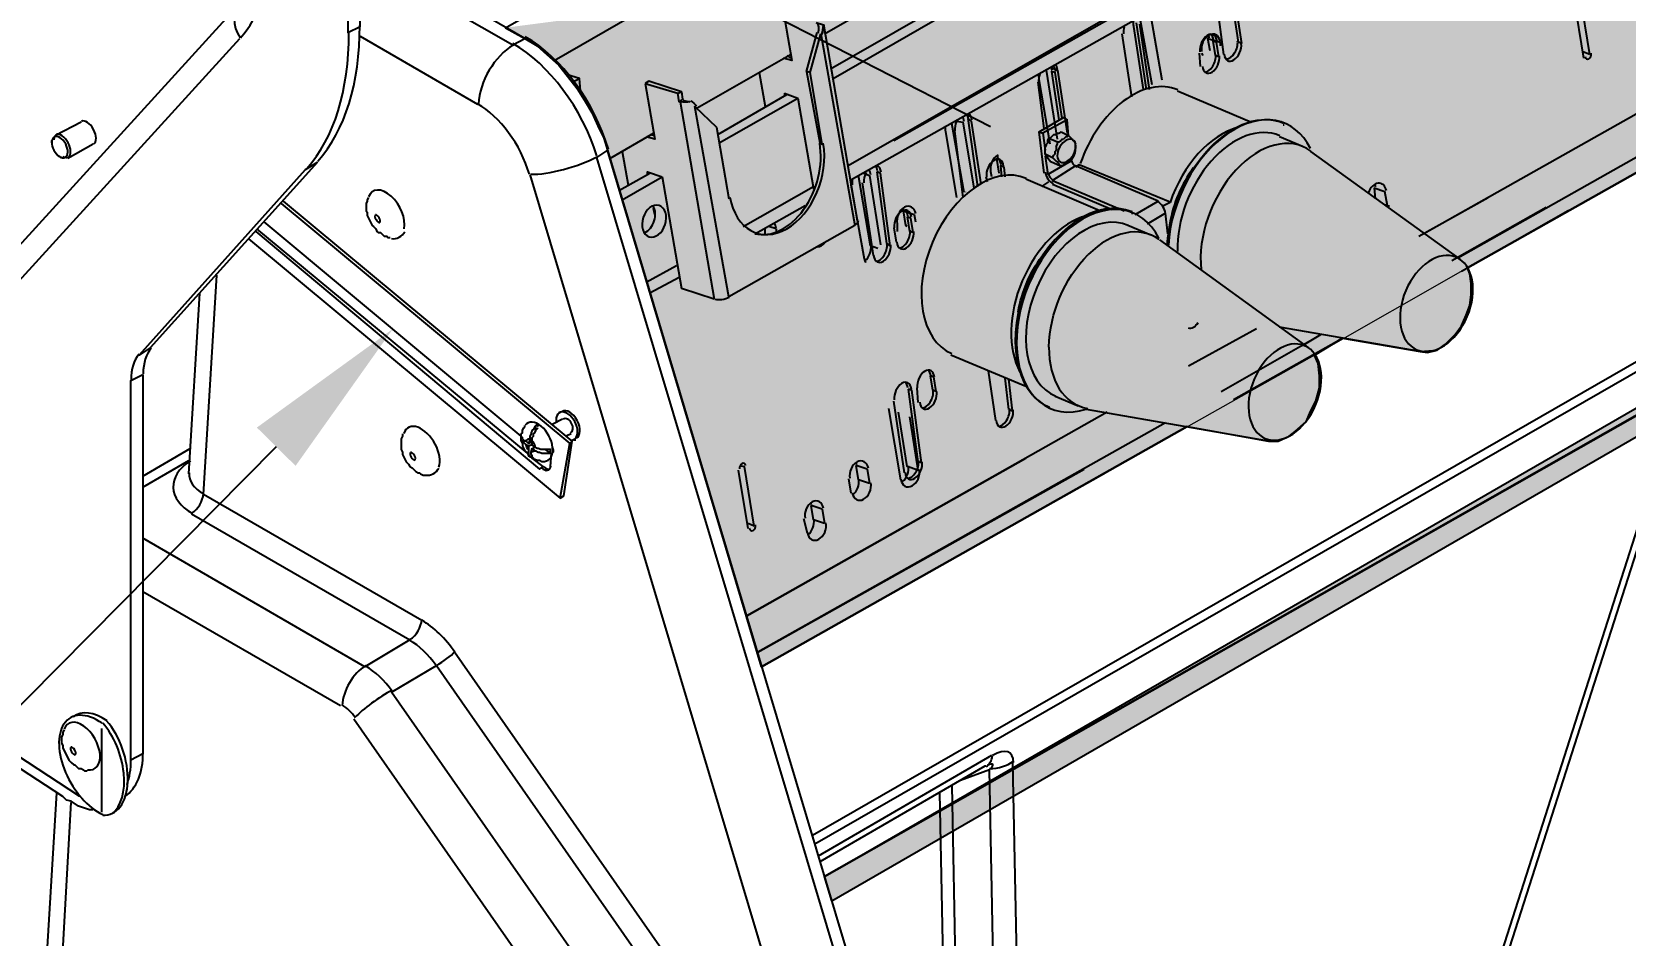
# Model space of a CAD drawing. Header units: feet. Extents: x -689 to 1837, y -511 to 1546.
# Drawn here: x 61.45 to 85.49, y 1296.51 to 1310.15 of the extents above; entities that cross this region are included whole.
import ezdxf
from ezdxf import colors
from ezdxf.entities.mleader import LeaderData, LeaderLine
from ezdxf.math import Vec2, Vec3

# ---------------------------------------------------------------- set-up
doc = ezdxf.new("R2010")
doc.units = ezdxf.units.FT
doc.header["$MEASUREMENT"] = 0
for name, color, linetype in [('EQUIPMENT', 6, 'Continuous'), ('PDF_0', 7, 'Continuous'), ('PDF_THIN', 7, 'Continuous'), ('TEXT', 1, 'Continuous')]:
    doc.layers.add(name, color=color, linetype=linetype)
doc.styles.add('NEI-A', font='arial.ttf')

msp = doc.modelspace()

# ---------------------------------------------------------------- linework, layer by layer
at = {"layer": 'EQUIPMENT'}
msp.add_line((68.8323, 1303.97074), (68.8323, 1304.08057), dxfattribs=at)
for points in [[(65.0066, 1311.42079), (65.0066, 1324.16093), (66.21471, 1323.48365), (66.21471, 1310.13945), (66.39776, 1310.23098), (66.37946, 1323.57518)], [(73.51833, 1297.03322), (73.4085, 1297.39931), (117.43154, 1322.82468), (117.44985, 1322.84299), (117.48646, 1322.86129), (117.50476, 1322.86129), (117.52307, 1322.8979)], [(117.77934, 1322.62333), (73.4085, 1297.39931)], [(117.66951, 1322.5318), (73.4085, 1297.39931), (117.72442, 1322.56841)], [(73.51833, 1297.03322), (117.6329, 1322.49519), (117.66951, 1322.5318), (117.72442, 1322.56841)], [(66.39776, 1311.27435), (68.70417, 1309.95641), (68.88721, 1310.04793), (67.93537, 1310.59707)], [(60.00939, 1305.56325), (64.58559, 1310.57877)], [(60.00939, 1305.03242), (64.58559, 1310.04793)], [(66.39776, 1310.08454), (68.17333, 1309.05947)], [(62.18766, 1308.7849), (61.80326, 1308.58355)], [(61.74834, 1308.47372), (61.74834, 1308.51033)], [(61.87648, 1308.25406), (61.89478, 1308.25406)], [(62.37071, 1308.45541), (61.98631, 1308.23576)], [(68.96043, 1307.99779), (72.71292, 1295.4407)], [(65.20795, 1307.55848), (69.56449, 1303.93413)], [(69.41805, 1303.11041), (69.47297, 1303.14702), (69.6011, 1303.97074), (65.24456, 1307.59509)], [(66.5259, 1307.65), (66.50759, 1307.61339), (66.50759, 1307.59509), (66.48929, 1307.55848), (66.48929, 1307.44865), (66.50759, 1307.43034), (66.50759, 1307.37543), (66.58081, 1307.22899), (66.59911, 1307.21069), (66.63572, 1307.17408), (66.65403, 1307.13747), (66.67233, 1307.11916), (66.70894, 1307.11916), (66.74555, 1307.08255), (66.76386, 1307.06425), (66.80047, 1307.06425), (66.81877, 1307.04594), (66.85538, 1307.04594)], [(90.87128, 1307.72322), (90.85297, 1307.70492), (86.73439, 1305.3436), (86.73439, 1305.32529), (86.69779, 1305.32529), (86.67948, 1305.30699), (86.67948, 1305.28868), (86.58796, 1305.19716), (86.58796, 1305.17885), (86.56965, 1305.16055), (86.56965, 1305.14224), (86.55135, 1305.12394), (86.55135, 1305.08733), (81.4077, 1289.03402)], [(68.8323, 1304.04396), (64.95168, 1307.28391)], [(64.71372, 1307.02764), (69.41805, 1303.11041), (69.56449, 1303.93413), (69.6011, 1303.97074)], [(64.82355, 1307.13747), (69.10687, 1303.54973), (69.16179, 1303.58634), (68.99704, 1303.71447)], [(68.92382, 1303.78769), (64.84185, 1307.17408)], [(67.33131, 1301.26163), (64.03644, 1303.16533), (64.2378, 1306.47849)], [(63.81679, 1303.47651), (63.98153, 1306.20392)], [(73.26206, 1297.89354), (86.86253, 1305.70969)], [(62.16935, 1298.60743), (59.95447, 1300.05351), (59.93617, 1304.83106)], [(69.39975, 1304.41005), (69.41805, 1304.41005)], [(68.8323, 1304.08057), (68.85061, 1304.09887), (68.85061, 1304.13548), (68.86891, 1304.17209), (68.88721, 1304.19039), (68.88721, 1304.2087)], [(69.05196, 1304.11718), (69.05196, 1304.2087), (69.03365, 1304.19039), (69.01535, 1304.15379), (68.99704, 1304.13548), (68.97874, 1304.09887), (68.97874, 1304.08057), (68.96043, 1304.04396), (68.96043, 1303.98904), (68.94213, 1303.93413), (68.99704, 1303.97074)], [(69.45466, 1304.30022), (69.30823, 1304.227)], [(68.94213, 1303.93413), (68.90552, 1303.97074), (68.88721, 1303.97074), (68.85061, 1304.00735), (68.85061, 1304.02565), (68.8323, 1304.02565)], [(68.8323, 1303.97074), (68.85061, 1303.93413), (68.85061, 1303.89752), (68.88721, 1303.8243), (68.92382, 1303.78769), (68.94213, 1303.75108), (68.97874, 1303.73277)], [(68.94213, 1303.89752), (68.90552, 1303.91582), (68.86891, 1303.95243), (68.85061, 1303.97074), (68.8323, 1303.97074)], [(68.99704, 1303.91582), (68.94213, 1303.89752), (68.94213, 1303.76938), (68.96043, 1303.75108), (68.96043, 1303.73277), (68.97874, 1303.73277), (68.99704, 1303.71447), (69.01535, 1303.71447)], [(69.5828, 1304.08057), (69.50958, 1304.04396)], [(69.61941, 1303.98904), (69.65602, 1303.98904)], [(63.1212, 1303.4399), (63.83509, 1303.86091)], [(63.1212, 1303.27515), (63.81679, 1303.67786)], [(69.18009, 1303.65956), (69.14348, 1303.65956), (69.10687, 1303.67786), (69.07026, 1303.67786), (69.03365, 1303.69617), (69.01535, 1303.69617), (69.01535, 1303.71447), (68.99704, 1303.73277), (68.99704, 1303.75108), (68.97874, 1303.76938), (68.97874, 1303.80599), (68.99704, 1303.86091), (69.03365, 1303.87921)], [(68.99704, 1303.86091), (69.03365, 1303.8243), (69.05196, 1303.8243), (69.08857, 1303.80599), (69.10687, 1303.80599), (69.14348, 1303.78769), (69.27162, 1303.78769), (69.1984, 1303.8426)], [(69.27162, 1303.58634), (69.28992, 1303.78769)], [(63.85339, 1302.87245), (67.14826, 1300.96875), (66.47098, 1300.56604), (63.1212, 1302.50635)], [(63.1212, 1301.70094), (66.10489, 1299.98029)], [(74.01256, 1291.90787), (67.82554, 1300.7857)], [(61.93139, 1299.61419), (61.91309, 1299.57759), (61.91309, 1299.54098), (61.89478, 1299.50437), (61.89478, 1299.41284), (61.91309, 1299.37623), (61.91309, 1299.33962), (62.00461, 1299.15657), (62.04122, 1299.11997), (62.07783, 1299.08336), (62.09613, 1299.08336), (62.11444, 1299.06505), (62.15105, 1299.02844), (62.18766, 1299.02844), (62.22427, 1299.01014), (62.24257, 1298.99183), (62.27918, 1298.99183)], [(62.49884, 1299.6325), (62.49884, 1298.36947)], [(66.30624, 1299.77894), (72.49326, 1290.90111)], [(62.37071, 1298.40608), (62.31579, 1298.40608), (62.15105, 1298.46099), (62.04122, 1298.53421), (61.968, 1298.55252), (61.91309, 1298.60743), (60.75988, 1299.35793)], [(73.31698, 1297.7105), (75.93456, 1299.22979)], [(76.24574, 1299.11997), (76.39218, 1291.9994)], [(75.84304, 1299.06505), (75.82473, 1299.06505), (73.33528, 1297.61897)], [(76.02609, 1292.31058), (75.89795, 1299.01014), (75.45864, 1298.84539)], [(61.63851, 1295.58714), (61.82156, 1298.66235)], [(75.25729, 1293.1526), (75.14746, 1298.66235)], [(75.3305, 1298.77217), (75.44033, 1292.93294)], [(73.99425, 1289.45503), (85.14188, 1283.04835), (85.14188, 1281.85854), (61.85817, 1295.27596), (62.04122, 1298.51591)]]:
    msp.add_lwpolyline(points, dxfattribs=at)
for points in [[(73.22545, 1298.02168), (86.97236, 1305.92935), (87.5032, 1308.91303, -0.05479781), (87.55671, 1309.08538)], [(81.33448, 1289.08893), (86.42321, 1304.9775, -0.18088695), (86.84422, 1305.50834), (90.9628, 1307.86966)], [(69.26808, 1303.80399, 0.04371127), (69.27162, 1303.8426), (69.12518, 1303.8426), (69.08857, 1303.86091), (69.07026, 1303.86091), (69.03365, 1303.87921), (68.99704, 1303.91582), (68.99704, 1304.02565), (69.01535, 1304.04396), (69.01535, 1304.08057), (69.03365, 1304.09887), (69.05196, 1304.13548), (69.08857, 1304.17209)], [(67.03843, 1304.08057), (67.03843, 1304.04396), (67.02013, 1304.00735), (67.02013, 1303.8426), (67.03843, 1303.80599), (67.03843, 1303.76938), (67.09334, 1303.65956), (67.12995, 1303.62295), (67.14826, 1303.58634), (67.18487, 1303.56803), (67.22148, 1303.53142), (67.23978, 1303.51312), (67.27639, 1303.49481), (67.2947, 1303.49481), (67.313, 1303.47651), (67.34961, 1303.4582), (67.38622, 1303.4582, 0.32539641), (67.58509, 1303.56345)]]:
    msp.add_lwpolyline(points, format="xyb", dxfattribs=at)
for points in [[(73.71968, 1295.71527), (73.88443, 1295.8068), (70.13194, 1308.36389), (69.9672, 1308.25406)], [(65.75709, 1308.18084), (63.23103, 1305.38021), (63.06629, 1305.27038), (65.57405, 1308.07101)], [(63.1212, 1304.9775), (63.1212, 1299.2481), (62.93815, 1299.15657), (62.93815, 1304.88598)], [(67.55096, 1300.58435), (73.73799, 1291.70652), (73.06071, 1291.30382), (66.87369, 1300.18164)]]:
    msp.add_lwpolyline(points, close=True, dxfattribs=at)
for centre, radius, start, end in [((66.90115, 1307.21985), 0.19221, 260.999566, 333.098374), ((68.91527, 1303.96035), 0.29124, 52.486048, 62.191877), ((69.04764, 1303.94841), 0.15258, 189.4246, 225.78745), ((68.89153, 1303.86494), 0.15258, 9.4246, 45.78745)]:
    msp.add_arc(centre, radius, start, end, dxfattribs=at)
for points in [[(64.59551, 1310.06057), (64.87568, 1310.3683), (65.02542, 1310.84857), (65.02441, 1311.43623)], [(64.58889, 1310.59763), (64.46509, 1310.46188), (64.46616, 1310.24233), (64.59151, 1310.05945)], [(65.75989, 1308.19809), (66.174, 1308.65922), (66.3953, 1309.37415), (66.39419, 1310.24724)], [(65.59515, 1308.08827), (66.00926, 1308.54939), (66.23056, 1309.26432), (66.22945, 1310.13741)], [(68.71235, 1309.94984), (68.42942, 1309.78753), (68.19776, 1309.39551), (68.18841, 1309.06324)], [(69.97118, 1308.27885), (69.74869, 1308.99551), (69.2553, 1309.6562), (68.70571, 1309.97345)], [(68.95504, 1308.00069), (68.81927, 1308.45087), (68.51391, 1308.86588), (68.17179, 1309.06516)], [(62.37703, 1308.67694), (62.32681, 1308.77046), (62.24639, 1308.82495), (62.19741, 1308.79864)], [(61.78506, 1308.56286), (61.73607, 1308.53655), (61.73319, 1308.44664), (61.77863, 1308.36202)], [(61.90443, 1308.57995), (61.83589, 1308.62772), (61.7795, 1308.60183), (61.77699, 1308.52142)], [(61.95602, 1308.45728), (61.91059, 1308.54189), (61.83404, 1308.58916), (61.78506, 1308.56286)], [(62.03091, 1308.34442), (62.02894, 1308.42794), (61.97297, 1308.53217), (61.90443, 1308.57995)], [(62.37926, 1308.45998), (62.42825, 1308.48628), (62.42725, 1308.58342), (62.37703, 1308.67694)], [(61.77863, 1308.36202), (61.82406, 1308.27741), (61.90061, 1308.23014), (61.94959, 1308.25645)], [(61.91173, 1308.27051), (61.98014, 1308.22819), (62.03288, 1308.26089), (62.03091, 1308.34442)], [(61.94959, 1308.25645), (61.99858, 1308.28275), (62.00146, 1308.37267), (61.95602, 1308.45728)], [(68.97664, 1308.00061), (69.24051, 1307.99345), (69.68532, 1308.11087), (69.97545, 1308.26427)], [(66.86685, 1307.6705), (66.72427, 1307.798), (66.57522, 1307.79238), (66.52726, 1307.65769)], [(67.06378, 1307.17789), (67.09586, 1307.32678), (67.00942, 1307.543), (66.86685, 1307.6705)], [(66.63121, 1307.38519), (66.61807, 1307.37762), (66.62173, 1307.34663), (66.63939, 1307.31597)], [(66.68698, 1307.34337), (66.66932, 1307.37403), (66.64435, 1307.39275), (66.63121, 1307.38519)], [(66.63939, 1307.31597), (66.65705, 1307.2853), (66.68201, 1307.26658), (66.69515, 1307.27415)], [(66.69515, 1307.27415), (66.7083, 1307.28172), (66.70463, 1307.31271), (66.68698, 1307.34337)], [(63.24773, 1305.37515), (63.16844, 1305.28716), (63.12587, 1305.15091), (63.12572, 1304.98463)], [(63.06468, 1305.28363), (62.98539, 1305.19564), (62.94283, 1305.05939), (62.94268, 1304.89311)], [(69.47485, 1304.40922), (69.39501, 1304.42476), (69.34494, 1304.35692), (69.35879, 1304.25196)], [(69.67637, 1304.28266), (69.61671, 1304.39406), (69.51417, 1304.45535), (69.44733, 1304.41956)], [(69.66938, 1304.19154), (69.63861, 1304.29979), (69.5547, 1304.39369), (69.47485, 1304.40922)], [(67.26874, 1304.18055), (67.17075, 1304.21424), (67.09043, 1304.17905), (67.0581, 1304.08825)], [(67.53291, 1303.92498), (67.46747, 1304.0494), (67.36673, 1304.14685), (67.26874, 1304.18055)], [(69.13212, 1304.19736), (69.03973, 1304.27263), (68.94337, 1304.27858), (68.8906, 1304.21228)], [(69.30487, 1303.87476), (69.29343, 1303.99339), (69.22451, 1304.12208), (69.13212, 1304.19736)], [(69.59135, 1304.23843), (69.56033, 1304.29636), (69.50267, 1304.32591), (69.46256, 1304.30444)], [(69.5749, 1304.09466), (69.615, 1304.11613), (69.62237, 1304.1805), (69.59135, 1304.23843)], [(69.59451, 1303.98818), (69.66785, 1303.99557), (69.70014, 1304.0833), (69.66938, 1304.19154)], [(69.66335, 1304.01614), (69.7302, 1304.05194), (69.73602, 1304.17126), (69.67637, 1304.28266)], [(67.58586, 1303.57768), (67.61855, 1303.66813), (67.59836, 1303.80056), (67.53291, 1303.92498)], [(68.95554, 1303.99893), (68.93125, 1304.00454), (68.91093, 1303.99429), (68.90143, 1303.97162)], [(63.8388, 1303.67251), (63.48022, 1303.4449), (63.49422, 1303.09462), (63.87061, 1302.87682)], [(67.16205, 1303.79745), (67.14891, 1303.78988), (67.15257, 1303.75889), (67.17023, 1303.72822)], [(67.21781, 1303.75563), (67.20016, 1303.78629), (67.17519, 1303.80501), (67.16205, 1303.79745)], [(67.17023, 1303.72822), (67.18789, 1303.69756), (67.21285, 1303.67884), (67.22599, 1303.68641)], [(67.22599, 1303.68641), (67.23913, 1303.69398), (67.23547, 1303.72497), (67.21781, 1303.75563)], [(68.98364, 1303.81441), (69.00793, 1303.8088), (69.02824, 1303.81905), (69.03774, 1303.84172)], [(69.18341, 1303.66547), (69.26785, 1303.67264), (69.3163, 1303.75614), (69.30487, 1303.87476)], [(69.31488, 1303.79765), (69.31776, 1303.81928), (69.31597, 1303.84464), (69.30965, 1303.87165)], [(63.81735, 1303.49032), (63.81001, 1303.37109), (63.89027, 1303.25668), (64.03896, 1303.17435)], [(69.13428, 1303.56723), (69.20367, 1303.50702), (69.26814, 1303.52003), (69.27827, 1303.59629)], [(69.17089, 1303.58553), (69.20006, 1303.56022), (69.22981, 1303.54685), (69.25502, 1303.54772)], [(63.85914, 1302.88289), (63.95143, 1302.93816), (64.02859, 1303.06886), (64.03364, 1303.1785)], [(67.154, 1300.97919), (67.24629, 1301.03446), (67.32345, 1301.16516), (67.32851, 1301.2748)], [(67.83123, 1300.78375), (67.68602, 1300.99294), (67.51092, 1301.16179), (67.32977, 1301.26731)], [(67.54562, 1300.58149), (67.43083, 1300.74832), (67.29192, 1300.88285), (67.1478, 1300.96677)], [(67.55484, 1300.59062), (67.65233, 1300.64091), (67.7738, 1300.73059), (67.82894, 1300.793)], [(66.48459, 1300.58146), (66.29524, 1300.46966), (66.13803, 1300.20343), (66.12902, 1299.97934)], [(66.8842, 1300.19543), (66.76667, 1300.36079), (66.62524, 1300.494), (66.47916, 1300.57691)], [(66.88371, 1300.21179), (66.68708, 1300.10655), (66.43907, 1299.92469), (66.32406, 1299.8014)], [(62.50687, 1299.71169), (62.27041, 1299.87642), (62.04371, 1299.87151), (61.92922, 1299.69918)], [(62.58009, 1299.7483), (62.38609, 1299.88345), (62.19572, 1299.90609), (62.06987, 1299.80897)], [(66.32958, 1299.79383), (66.27112, 1299.87772), (66.20044, 1299.9453), (66.12713, 1299.98735)], [(61.92922, 1299.69918), (61.82193, 1299.53768), (61.83172, 1299.25666), (61.95463, 1298.96972)], [(62.2283, 1299.66975), (62.09812, 1299.76095), (61.97518, 1299.74104), (61.93276, 1299.62188)], [(62.4744, 1299.24242), (62.46085, 1299.40079), (62.35848, 1299.57855), (62.2283, 1299.66975)], [(62.83253, 1298.96067), (62.80429, 1299.23784), (62.68569, 1299.52205), (62.51828, 1299.71378)], [(62.89294, 1298.82876), (62.90609, 1299.14725), (62.77835, 1299.51543), (62.57319, 1299.75039)], [(62.0367, 1299.34938), (62.02356, 1299.34181), (62.02722, 1299.31082), (62.04488, 1299.28016)], [(62.09247, 1299.30756), (62.07481, 1299.33823), (62.04984, 1299.35695), (62.0367, 1299.34938)], [(76.25981, 1299.12032), (76.25545, 1299.29774), (76.1378, 1299.33666), (75.9427, 1299.22521)], [(62.04488, 1299.28016), (62.06254, 1299.2495), (62.08751, 1299.23077), (62.10065, 1299.23834)], [(62.10065, 1299.23834), (62.11379, 1299.24591), (62.11013, 1299.2769), (62.09247, 1299.30756)], [(62.28467, 1299.01081), (62.40903, 1298.98771), (62.48795, 1299.08405), (62.4744, 1299.24242)], [(62.85022, 1298.6071), (63.02603, 1298.72469), (63.12378, 1298.96182), (63.12374, 1299.27067)], [(62.88215, 1298.7891), (62.92091, 1298.89617), (62.94071, 1299.0219), (62.9407, 1299.16085)], [(75.84714, 1299.059), (75.8977, 1299.08811), (75.9311, 1299.14417), (75.9428, 1299.21954)], [(75.91034, 1299.01678), (75.97517, 1299.09118), (75.95966, 1299.11377), (75.86717, 1299.07969)], [(75.89929, 1299.02838), (76.03277, 1299.02804), (76.1616, 1299.06726), (76.25745, 1299.1374)], [(61.95463, 1298.96972), (62.07754, 1298.68277), (62.29326, 1298.43736), (62.51457, 1298.33268)], [(62.65753, 1298.34724), (62.79473, 1298.452), (62.86078, 1298.6835), (62.83253, 1298.96067)], [(62.51437, 1298.3259), (62.72855, 1298.30938), (62.87979, 1298.51027), (62.89294, 1298.82876)]]:
    msp.add_open_spline(points, degree=3, dxfattribs=at)
for points in [[(117.43154, 1322.82468), (117.94408, 1322.80638), (73.4085, 1297.39931)], [(117.94408, 1322.80638), (73.4085, 1297.39931), (117.88916, 1322.75146)], [(117.88916, 1322.75146), (117.85255, 1322.69655), (73.4085, 1297.39931)], [(117.85255, 1322.69655), (73.4085, 1297.39931), (117.77934, 1322.62333)], [(117.6329, 1322.49519), (73.4085, 1297.39931), (73.51833, 1297.03322)]]:
    msp.add_solid(points, dxfattribs=at)
at = {"layer": 'PDF_0', "lineweight": 25}
msp.add_lwpolyline([(68.59434, 1310.21267), (68.88721, 1310.04793), (69.07026, 1309.9381), (69.2167, 1309.80997), (69.39975, 1309.64523), (69.52788, 1309.48048), (69.67432, 1309.29743), (69.80245, 1309.09608), (69.89398, 1308.93134), (69.9855, 1308.72999), (70.07703, 1308.54694), (70.13194, 1308.36389), (72.45665, 1300.56604), (78.88164, 1304.19039), (80.10806, 1303.97074), (80.2545, 1303.97074), (80.41924, 1304.04396), (80.51076, 1304.11718), (80.67551, 1304.26361), (80.74873, 1304.42836), (80.82194, 1304.5748), (80.87686, 1304.77615), (80.87686, 1304.9592), (80.85855, 1305.14224), (80.80364, 1305.27038), (81.22465, 1305.52665), (82.39616, 1305.32529), (82.50599, 1305.30699), (82.65242, 1305.3436), (82.78056, 1305.43512), (82.927, 1305.58156), (83.01852, 1305.70969), (83.09174, 1305.87444), (83.14665, 1306.02087), (83.16496, 1306.18562), (83.16496, 1306.35036), (83.14665, 1306.4968), (83.11004, 1306.58832), (95.86849, 1313.78211)], dxfattribs=at)
at = {"layer": 'PDF_THIN', "lineweight": 25}
for points in [[(68.88721, 1310.04793), (68.59434, 1310.21267), (121.23894, 1340.50712)], [(69.32653, 1309.71844), (122.26401, 1340.17763), (122.30062, 1339.93967)], [(73.4085, 1310.12115), (80.38263, 1314.1299)], [(94.67868, 1314.00177), (82.45107, 1307.10086)], [(95.539, 1313.83702), (82.96361, 1306.73476)], [(95.86849, 1313.78211), (83.11004, 1306.58832)], [(73.50002, 1309.59031), (80.32771, 1313.50754)], [(73.53663, 1309.44387), (80.49246, 1313.45262)], [(73.75629, 1308.12593), (80.73042, 1312.11637)], [(80.76703, 1311.8418), (73.7929, 1307.90627)], [(74.45187, 1308.51033), (80.73042, 1312.06146)], [(79.28434, 1310.90826), (79.43078, 1309.80997)], [(79.48569, 1311.0913), (79.65044, 1309.99302)], [(79.70535, 1309.97471), (79.54061, 1311.05469)], [(84.86731, 1309.75505), (84.72087, 1310.65199)], [(84.95883, 1309.80997), (84.81239, 1310.7069)], [(72.76783, 1310.56047), (72.91427, 1309.71844), (72.78614, 1309.75505)], [(78.24097, 1310.41403), (78.33249, 1310.37742), (78.49723, 1309.42557)], [(73.3902, 1310.26759), (73.90273, 1307.30221)], [(78.11283, 1310.28589), (78.25927, 1309.27913)], [(78.3508, 1309.35235), (78.16775, 1310.37742)], [(78.31419, 1309.27913), (78.16775, 1310.26759)], [(68.88721, 1310.04793), (69.07026, 1309.9381), (69.2167, 1309.80997), (69.39975, 1309.64523), (69.52788, 1309.48048), (69.67432, 1309.29743), (69.80245, 1309.09608), (69.89398, 1308.93134), (69.9855, 1308.72999), (70.07703, 1308.54694), (70.13194, 1308.36389)], [(73.18884, 1309.5354), (73.13393, 1309.5537), (73.29867, 1310.13945)], [(73.13393, 1309.5537), (73.33528, 1308.47372), (73.37189, 1308.45541), (73.18884, 1309.5354), (73.35359, 1310.12115)], [(73.35359, 1310.12115), (73.86612, 1307.22899)], [(77.89318, 1310.12115), (78.03961, 1309.1693)], [(79.22943, 1309.86488), (79.19282, 1310.04793), (79.37587, 1309.99302), (79.37587, 1309.9381)], [(79.26604, 1310.01132), (79.30265, 1309.79166)], [(79.32095, 1309.99302), (79.26604, 1310.01132)], [(79.35756, 1309.77336), (79.32095, 1309.99302)], [(79.70535, 1309.97471), (79.65044, 1309.99302)], [(71.4865, 1309.00456), (72.89597, 1309.80997)], [(72.84105, 1309.79166), (72.91427, 1309.75505)], [(79.08299, 1309.62692), (79.06468, 1309.82827)], [(79.1196, 1309.79166), (79.10129, 1309.82827)], [(79.35756, 1309.77336), (79.30265, 1309.79166)], [(84.95883, 1309.80997), (84.849, 1309.84658)], [(69.6011, 1309.38896), (69.71093, 1309.44387), (69.52788, 1309.49879)], [(69.72924, 1309.20591), (69.71093, 1309.44387)], [(72.42004, 1309.5354), (72.51157, 1309.02286)], [(76.92302, 1308.52863), (76.75828, 1309.57201)], [(76.8315, 1309.60862), (76.92302, 1309.57201), (77.06946, 1308.62016)], [(76.99624, 1308.83981), (76.88641, 1309.5354), (76.8315, 1309.5537), (76.94133, 1308.82151)], [(70.7543, 1309.40726), (70.69939, 1309.37065)], [(70.69939, 1309.37065), (71.19362, 1309.22421)], [(70.69939, 1309.37065), (70.84583, 1308.52863), (70.71769, 1308.56524)], [(71.24853, 1309.24252), (70.7543, 1309.40726)], [(71.19362, 1309.22421), (71.24853, 1309.24252), (71.26684, 1309.13269)], [(71.23023, 1309.09608), (71.21192, 1309.09608), (71.19362, 1309.22421)], [(71.79768, 1308.60185), (72.84105, 1309.20591)], [(72.80444, 1309.22421), (72.80444, 1309.18761)], [(72.80444, 1309.22421), (73.00579, 1309.151), (73.24376, 1307.77814)], [(76.72167, 1308.69338), (76.63015, 1309.38896)], [(78.7352, 1309.26082), (79.85179, 1308.7849)], [(71.26684, 1309.13269), (71.21192, 1309.09608)], [(71.23023, 1309.09608), (71.74276, 1306.1124)], [(71.26684, 1309.13269), (71.28514, 1309.11439), (71.37667, 1309.09608)], [(73.86612, 1307.22899), (71.96242, 1306.14901), (71.44989, 1309.02286), (71.77937, 1308.71168), (71.96242, 1307.6317)], [(71.81598, 1308.47372), (73.00579, 1309.151)], [(75.51355, 1307.72322), (75.3305, 1308.76659)], [(75.40372, 1308.8032), (75.49525, 1308.7849), (75.65999, 1307.79644)], [(75.62338, 1308.8032), (75.56847, 1308.83981)], [(75.56847, 1308.83981), (75.71491, 1307.81475)], [(75.76982, 1307.85135), (75.62338, 1308.8032)], [(76.72167, 1308.0161), (76.64845, 1308.63846), (77.01455, 1308.85812), (77.06946, 1308.82151)], [(76.97794, 1308.63846), (77.08777, 1308.58355), (77.06946, 1308.82151), (76.70336, 1308.62016)], [(80.32771, 1308.74829), (80.34602, 1308.74829)], [(70.16855, 1308.23576), (70.82752, 1308.62016)], [(70.77261, 1308.60185), (70.84583, 1308.58355)], [(75.36711, 1308.65677), (75.49525, 1307.65)], [(76.64845, 1308.63846), (76.70336, 1308.62016), (76.73997, 1308.36389)], [(76.95963, 1308.12593), (76.8315, 1308.18084), (76.81319, 1308.19915), (76.77658, 1308.23576), (76.77658, 1308.25406), (76.75828, 1308.27237), (76.73997, 1308.30897), (76.73997, 1308.4005), (76.75828, 1308.43711), (76.75828, 1308.45541), (76.77658, 1308.47372), (76.77658, 1308.51033), (76.79489, 1308.54694), (76.81319, 1308.54694)], [(76.79489, 1308.54694), (76.92302, 1308.49202)], [(76.86811, 1308.60185), (76.81319, 1308.54694)], [(76.86811, 1308.60185), (76.88641, 1308.60185), (76.92302, 1308.62016), (76.94133, 1308.62016), (76.97794, 1308.63846)], [(76.90472, 1308.4188), (76.92302, 1308.45541), (76.92302, 1308.49202), (76.94133, 1308.49202), (76.97794, 1308.51033)], [(76.99624, 1308.52863), (76.97794, 1308.51033)], [(76.99624, 1308.52863), (77.01455, 1308.52863)], [(77.06946, 1308.56524), (77.05116, 1308.56524), (77.01455, 1308.52863)], [(77.06946, 1308.56524), (77.08777, 1308.58355)], [(77.14268, 1308.52863), (77.08777, 1308.58355)], [(77.14268, 1308.52863), (77.16098, 1308.51033)], [(77.17929, 1308.49202), (77.16098, 1308.51033)], [(77.17929, 1308.49202), (77.19759, 1308.45541)], [(80.62059, 1308.4188), (80.2728, 1308.56524)], [(77.65521, 1303.49481), (72.45665, 1300.56604), (70.13194, 1308.36389)], [(70.3516, 1308.34558), (70.44312, 1307.83305)], [(76.73997, 1308.30897), (76.8498, 1308.25406)], [(76.73997, 1308.27237), (76.77658, 1307.99779)], [(76.8498, 1308.25406), (76.86811, 1308.29067), (76.88641, 1308.30897), (76.88641, 1308.34558), (76.90472, 1308.36389)], [(76.8498, 1308.25406), (76.90472, 1308.19915), (76.92302, 1308.18084), (76.94133, 1308.16254)], [(76.90472, 1308.4188), (76.90472, 1308.36389)], [(77.12437, 1308.19915), (77.12437, 1308.23576)], [(77.19759, 1308.4005), (77.19759, 1308.45541)], [(83.00022, 1306.71646), (80.74873, 1308.34558)], [(70.31499, 1307.75983), (70.77261, 1308.0161)], [(70.736, 1307.99779), (70.736, 1308.0344), (70.95566, 1307.96118)], [(73.99425, 1308.0161), (74.08578, 1307.97949), (74.25052, 1306.93611)], [(74.25052, 1308.0161), (74.19561, 1308.0344)], [(74.19561, 1308.0344), (74.34205, 1306.95442)], [(74.39696, 1306.91781), (74.25052, 1308.0161)], [(75.93456, 1307.96118), (75.91626, 1308.0344)], [(76.11761, 1308.10762), (76.0627, 1308.12593), (76.081, 1307.96118)], [(76.13592, 1307.96118), (76.11761, 1308.10762)], [(77.12437, 1308.19915), (76.77658, 1307.99779)], [(77.19759, 1308.12593), (76.8498, 1307.90627), (77.92979, 1307.44865)], [(76.97794, 1308.12593), (76.95963, 1308.12593), (76.94133, 1308.16254)], [(76.97794, 1308.12593), (77.01455, 1308.14423), (77.03285, 1308.16254)], [(77.08777, 1308.18084), (77.05116, 1308.16254), (77.03285, 1308.16254)], [(77.08777, 1308.18084), (77.10607, 1308.21745)], [(78.51554, 1307.52187), (78.62537, 1307.57678), (77.25251, 1308.14423), (77.19759, 1308.10762)], [(78.44232, 1307.59509), (77.19759, 1308.12593)], [(70.3516, 1307.61339), (70.95566, 1307.96118)], [(70.95566, 1307.96118), (71.24853, 1306.27714)], [(72.18208, 1307.21069), (73.24376, 1307.81475)], [(74.01256, 1306.71646), (73.81121, 1307.83305)], [(74.21391, 1306.8812), (74.10408, 1306.91781), (73.92103, 1307.97949)], [(73.97595, 1307.86966), (74.14069, 1306.77137)], [(75.84304, 1307.96118), (75.86134, 1307.88796)], [(77.56369, 1307.44865), (76.4471, 1307.92457)], [(76.68506, 1307.81475), (76.79489, 1307.88796)], [(76.8498, 1307.85135), (77.74674, 1307.46695)], [(81.70057, 1307.79644), (81.71888, 1307.6317)], [(81.70057, 1307.79644), (81.86532, 1307.74153)], [(81.90193, 1307.52187), (81.86532, 1307.74153)], [(73.11562, 1307.52187), (72.36513, 1307.10086)], [(78.09453, 1307.39373), (78.44232, 1307.59509)], [(81.90193, 1307.52187), (81.86532, 1307.54017)], [(82.37785, 1307.06425), (83.42123, 1307.65)], [(82.87208, 1306.69815), (84.29986, 1307.50356)], [(70.84583, 1307.39373), (70.82752, 1307.48526)], [(74.65323, 1307.21069), (74.63492, 1307.22899), (74.59831, 1307.44865), (74.76306, 1307.39373), (74.78136, 1307.28391)], [(74.65323, 1307.35713), (74.68984, 1307.13747)], [(74.70814, 1307.33882), (74.65323, 1307.35713)], [(74.74475, 1307.11916), (74.70814, 1307.33882)], [(78.03961, 1307.41204), (78.05792, 1307.41204)], [(78.58876, 1307.10086), (78.55215, 1307.41204), (78.27758, 1307.2473)], [(84.62934, 1307.44865), (83.01852, 1306.53341)], [(72.51157, 1307.08255), (72.51157, 1307.17408)], [(72.67631, 1307.17408), (72.56648, 1307.21069)], [(72.67631, 1307.17408), (72.67631, 1307.11916)], [(74.45187, 1307.19238), (74.48848, 1306.97272)], [(74.50679, 1307.13747), (74.50679, 1307.2473)], [(74.74475, 1307.11916), (74.68984, 1307.13747)], [(78.33249, 1307.08255), (77.9847, 1307.22899)], [(74.39696, 1306.91781), (74.34205, 1306.95442)], [(78.46063, 1307.00933), (80.71212, 1305.38021)], [(70.71769, 1306.36867), (71.17531, 1306.62493)], [(81.22465, 1305.52665), (82.39616, 1305.32529), (82.50599, 1305.30699), (82.65242, 1305.3436), (82.78056, 1305.43512), (82.927, 1305.58156), (83.01852, 1305.70969), (83.09174, 1305.87444), (83.14665, 1306.02087), (83.16496, 1306.18562), (83.16496, 1306.35036), (83.14665, 1306.4968), (83.11004, 1306.58832)], [(71.21192, 1306.44189), (70.77261, 1306.20392)], [(71.74276, 1306.1124), (71.24853, 1306.27714)], [(78.89994, 1305.10563), (79.92501, 1305.67308)], [(82.39616, 1305.32529), (80.2728, 1305.69139)], [(80.62059, 1305.41682), (80.89516, 1305.58156)], [(79.39417, 1304.72123), (80.80364, 1305.52665)], [(81.13313, 1305.47173), (79.57722, 1304.5931)], [(81.22465, 1305.52665), (80.80364, 1305.27038)], [(76.4471, 1304.79445), (75.3122, 1305.27038)], [(78.88164, 1304.19039), (80.10806, 1303.97074), (80.2545, 1303.97074), (80.41924, 1304.04396), (80.51076, 1304.11718), (80.67551, 1304.26361), (80.74873, 1304.42836), (80.82194, 1304.5748), (80.87686, 1304.77615), (80.87686, 1304.9592), (80.85855, 1305.14224), (80.80364, 1305.27038)], [(75.05593, 1304.94089), (75.00102, 1304.9592)], [(75.00102, 1304.9592), (75.03763, 1304.73954)], [(75.09254, 1304.72123), (75.05593, 1304.94089)], [(75.87965, 1305.03242), (75.98948, 1304.28192)], [(76.19083, 1304.44666), (76.13592, 1304.92259)], [(76.19083, 1304.44666), (76.24574, 1304.42836), (76.19083, 1304.90428)], [(74.67153, 1304.75784), (74.81797, 1303.65956)], [(74.72645, 1304.73954), (74.67153, 1304.75784)], [(74.87288, 1303.64125), (74.72645, 1304.73954)], [(74.79967, 1304.77615), (74.81797, 1304.55649)], [(75.09254, 1304.72123), (75.03763, 1304.73954)], [(76.88641, 1304.64801), (77.2342, 1304.50158)], [(77.67352, 1304.41005), (72.23699, 1301.33485), (76.4471, 1303.71447)], [(74.5617, 1303.38498), (74.37865, 1304.46497)], [(74.61662, 1303.49481), (74.45187, 1304.5748)], [(74.68984, 1304.33683), (74.81797, 1303.53142), (74.65323, 1303.58634), (74.52509, 1304.41005)], [(76.79489, 1304.48327), (76.81319, 1304.46497)], [(80.10806, 1303.97074), (77.36234, 1304.44666)], [(78.55215, 1304.24531), (72.40174, 1300.7857), (77.32573, 1303.54973)], [(78.88164, 1304.19039), (72.45665, 1300.56604)], [(74.87288, 1303.64125), (74.81797, 1303.65956)], [(72.2553, 1302.65279), (72.10886, 1303.53142)], [(72.12716, 1303.60464), (72.20038, 1303.58634)], [(72.34682, 1302.6894), (72.20038, 1303.58634)], [(74.04917, 1303.54973), (73.88443, 1303.60464)], [(73.92103, 1303.38498), (73.88443, 1303.60464)], [(74.04917, 1303.54973), (74.08578, 1303.33007)], [(73.81121, 1303.18363), (73.7746, 1303.40329)], [(74.08578, 1303.33007), (73.92103, 1303.38498)], [(73.24376, 1302.78093), (73.20715, 1303.00058)], [(73.37189, 1302.94567), (73.20715, 1303.00058)], [(73.37189, 1302.94567), (73.4085, 1302.72601)], [(72.34682, 1302.6894), (72.2553, 1302.72601)], [(73.15223, 1302.57957), (73.09732, 1302.79923)], [(73.4085, 1302.72601), (73.24376, 1302.78093)]]:
    msp.add_lwpolyline(points, dxfattribs=at)
for points in [[(73.38793, 1310.24523, -0.06204264), (73.36646, 1310.11292, 0.06204264), (73.3902, 1310.24928), (73.28037, 1310.28589)], [(78.22266, 1309.27913), (78.07622, 1310.23098, -0.09276661), (78.07511, 1310.32539)], [(76.81319, 1308.45541), (76.64845, 1309.42557, -0.09276661), (76.64734, 1309.51998)], [(71.38958, 1309.10932, -0.02774712), (71.47794, 1309.03501)], [(75.40372, 1307.65), (75.23898, 1308.63846, -0.09276661), (75.23787, 1308.73287)], [(76.04439, 1308.0161), (76.00778, 1308.23576), (76.02609, 1308.23576, 0.03591116), (76.02189, 1308.27354)], [(78.57871, 1306.93385, -0.17138785), (79.21238, 1308.39027)], [(78.97291, 1308.09479, 0.11602849), (78.61947, 1307.26145, -0.11602849)], [(81.71468, 1307.83422, -0.03591116), (81.72135, 1307.80804)], [(81.92559, 1307.51019, 0.02751033), (81.9227, 1307.53347, -0.02751033)], [(72.40062, 1307.12205, 0.02655108), (72.39677, 1307.09488, -0.02655108)], [(76.79514, 1305.38993, -0.19076359), (77.38836, 1306.78862)], [(76.33137, 1305.9252, -0.11602849), (76.68481, 1306.75854)], [(73.88022, 1303.64242, -0.03591116), (73.88689, 1303.61624)], [(73.20962, 1303.01218, 0.03591116), (73.20295, 1303.03837, -0.03591116)]]:
    msp.add_lwpolyline(points, format="xyb", dxfattribs=at)
at = {"layer": 'PDF_THIN', "color": 7, "lineweight": 0, "true_color": 0xffffff}
for points in [[(83.11004, 1306.58832), (80.80364, 1305.27038), (72.45665, 1300.56604)], [(82.65242, 1305.3436), (82.39616, 1305.32529)]]:
    msp.add_lwpolyline(points, dxfattribs=at)
at = {"layer": 'PDF_THIN', "lineweight": 25}
for centre, radius, start, end in [((79.0282, 1310.02625), 0.18836, 10.175953, 18.402649), ((76.95049, 1308.39134), 0.24711, 312.988206, 3.5154), ((75.88872, 1307.99568), 0.17932, 10.134355, 10.284264), ((74.06203, 1307.87999), 0.23841, 168.515436, 189.715302), ((75.33206, 1307.69817), 0.20556, 8.249635, 10.269066), ((74.41539, 1307.42697), 0.18836, 10.175953, 18.402649), ((74.42972, 1307.20308), 0.21104, 5.158457, 10.238446)]:
    msp.add_arc(centre, radius, start, end, dxfattribs=at)
for points in [[(73.31407, 1310.12947), (73.33505, 1310.20232), (73.32467, 1310.26995), (73.29089, 1310.28053)], [(77.93093, 1310.22617), (77.92027, 1310.19065), (77.91646, 1310.15462), (77.91996, 1310.12245)], [(70.14654, 1308.37659), (69.93105, 1309.09705), (69.44169, 1309.7598), (68.89137, 1310.07652)], [(79.18387, 1310.0951), (79.11274, 1310.05033), (79.06317, 1309.93964), (79.07316, 1309.84788)], [(79.20742, 1310.10088), (79.13023, 1310.05909), (79.08161, 1309.94824), (79.09882, 1309.85329)], [(79.33077, 1310.01002), (79.32078, 1310.10179), (79.25501, 1310.13988), (79.18387, 1310.0951)], [(79.37833, 1310.00461), (79.36112, 1310.09957), (79.2846, 1310.14267), (79.20742, 1310.10088)], [(79.27586, 1310.02833), (79.27184, 1310.06521), (79.25843, 1310.09506), (79.23773, 1310.11316)], [(79.58616, 1309.72619), (79.6573, 1309.77096), (79.70686, 1309.88165), (79.69687, 1309.97341)], [(79.59699, 1309.83138), (79.6312, 1309.8854), (79.64818, 1309.95287), (79.64196, 1310.01002)], [(79.25667, 1309.54314), (79.32781, 1309.58792), (79.37738, 1309.6986), (79.36738, 1309.79037)], [(79.26751, 1309.63003), (79.30171, 1309.68405), (79.31869, 1309.75152), (79.31247, 1309.80867)], [(79.43926, 1309.81127), (79.44925, 1309.7195), (79.51502, 1309.68141), (79.58616, 1309.72619)], [(79.47355, 1309.74408), (79.51616, 1309.74439), (79.56279, 1309.77737), (79.59699, 1309.83138)], [(84.88479, 1309.7756), (84.89052, 1309.74394), (84.91603, 1309.72958), (84.94176, 1309.74351)], [(84.94176, 1309.74351), (84.96749, 1309.75743), (84.98369, 1309.79439), (84.97796, 1309.82604)], [(76.65509, 1309.51057), (76.64036, 1309.46998), (76.63456, 1309.42759), (76.63863, 1309.39026)], [(76.84132, 1309.57071), (76.83935, 1309.58883), (76.83509, 1309.60539), (76.82871, 1309.61972)], [(76.89624, 1309.5524), (76.89227, 1309.58886), (76.87911, 1309.61845), (76.85881, 1309.63662)], [(76.92549, 1309.5836), (76.92049, 1309.61117), (76.91018, 1309.63541), (76.89543, 1309.65429)], [(79.10977, 1309.62822), (79.11977, 1309.53646), (79.18554, 1309.49836), (79.25667, 1309.54314)], [(79.14406, 1309.54272), (79.18667, 1309.54304), (79.2333, 1309.57602), (79.26751, 1309.63003)], [(78.73796, 1309.27489), (78.49557, 1309.3777), (78.19654, 1309.31496), (77.91589, 1309.10241)], [(71.23877, 1309.09922), (71.27696, 1309.08804), (71.33329, 1309.08932), (71.38655, 1309.10258)], [(77.91589, 1309.10241), (77.63525, 1308.88986), (77.39962, 1308.54768), (77.26812, 1308.16171)], [(80.74071, 1308.38829), (80.50376, 1308.86442), (79.99734, 1308.95888), (79.49963, 1308.6198)], [(75.39901, 1308.79585), (75.37931, 1308.75038), (75.37092, 1308.701), (75.37559, 1308.65806)], [(75.51602, 1308.7965), (75.51102, 1308.82406), (75.50071, 1308.84831), (75.48596, 1308.86719)], [(75.57829, 1308.83852), (75.57583, 1308.8611), (75.56983, 1308.8812), (75.56065, 1308.89759)], [(75.63321, 1308.82021), (75.62863, 1308.86226), (75.61186, 1308.89497), (75.58628, 1308.91173)], [(79.646, 1308.70909), (79.2233, 1308.59322), (78.81535, 1308.14149), (78.62268, 1307.57596)], [(80.33989, 1308.76759), (80.00298, 1308.91048), (79.5742, 1308.76699), (79.21238, 1308.39027)], [(80.27958, 1308.58222), (79.96768, 1308.7145), (79.56778, 1308.56682), (79.24293, 1308.19939)], [(72.83786, 1307.17728), (73.22678, 1307.40149), (73.47383, 1307.97929), (73.38966, 1308.46783)], [(73.09271, 1307.46721), (73.29817, 1307.75363), (73.3914, 1308.13901), (73.33475, 1308.46783)], [(77.1564, 1308.52119), (77.09949, 1308.55404), (77.01034, 1308.50615), (76.95727, 1308.41422)], [(77.16335, 1308.29525), (77.21642, 1308.38718), (77.21331, 1308.48834), (77.1564, 1308.52119)], [(79.49963, 1308.6198), (79.00192, 1308.28072), (78.63346, 1307.59021), (78.59665, 1306.92758)], [(80.74542, 1308.35047), (80.43499, 1308.57664), (79.98479, 1308.46198), (79.61625, 1308.0629)], [(76.02703, 1308.29112), (75.9889, 1308.27218), (75.95532, 1308.23487), (75.93398, 1308.18774)], [(76.10913, 1308.12463), (76.09914, 1308.21639), (76.03337, 1308.25448), (75.96223, 1308.20971)], [(76.07252, 1308.14293), (76.0685, 1308.17982), (76.05509, 1308.20966), (76.03439, 1308.22777)], [(76.95727, 1308.41422), (76.90419, 1308.32229), (76.9073, 1308.22114), (76.96421, 1308.18828)], [(76.96421, 1308.18828), (77.02112, 1308.15543), (77.11028, 1308.20332), (77.16335, 1308.29525)], [(74.03585, 1308.02905), (74.00947, 1307.97873), (73.99732, 1307.92071), (74.00273, 1307.87096)], [(74.10655, 1307.99109), (74.10156, 1308.01865), (74.09124, 1308.0429), (74.07649, 1308.06178)], [(74.20543, 1308.05141), (74.20242, 1308.07905), (74.19411, 1308.10288), (74.18126, 1308.12076)], [(74.26035, 1308.0331), (74.25502, 1308.08196), (74.2333, 1308.11785), (74.20096, 1308.13122)], [(76.44986, 1307.93864), (75.97986, 1308.13799), (75.34765, 1307.70732), (75.03779, 1306.97672)], [(75.96223, 1308.20971), (75.89109, 1308.16493), (75.84153, 1308.05425), (75.85152, 1307.96248)], [(75.93398, 1308.18774), (75.91263, 1308.14061), (75.90534, 1308.0877), (75.91379, 1308.04111)], [(76.73632, 1308.03807), (76.74655, 1307.96538), (76.80155, 1307.88433), (76.85917, 1307.85703)], [(76.78395, 1308.01395), (76.78873, 1307.9751), (76.818, 1307.93227), (76.84931, 1307.9183)], [(77.13174, 1308.2153), (77.13652, 1308.17645), (77.16579, 1308.13363), (77.1971, 1308.11965)], [(79.24293, 1308.19939), (78.91808, 1307.83196), (78.72256, 1307.30617), (78.73608, 1306.83639)], [(79.61625, 1308.0629), (79.24771, 1307.66382), (79.0384, 1307.06431), (79.09129, 1306.55926)], [(81.76261, 1307.86468), (81.70198, 1307.85819), (81.64362, 1307.80183), (81.61723, 1307.7243)], [(81.88609, 1307.75312), (81.87281, 1307.8264), (81.82324, 1307.87118), (81.76261, 1307.86468)], [(70.91142, 1307.5286), (70.81988, 1307.55765), (70.7122, 1307.47574), (70.67093, 1307.34566)], [(70.83768, 1307.29538), (70.86362, 1307.37711), (70.85788, 1307.46245), (70.82254, 1307.52088)], [(71.00243, 1307.24046), (71.04371, 1307.37055), (71.00296, 1307.49955), (70.91142, 1307.5286)], [(71.98126, 1307.65589), (72.06542, 1307.16736), (72.44894, 1306.95307), (72.83786, 1307.17728)], [(74.61291, 1307.5016), (74.53573, 1307.45981), (74.48711, 1307.34896), (74.50432, 1307.254)], [(74.78383, 1307.40533), (74.76662, 1307.50029), (74.69009, 1307.54339), (74.61291, 1307.5016)], [(78.05179, 1307.43134), (77.52595, 1307.65436), (76.81967, 1307.17499), (76.47428, 1306.36063)], [(78.45261, 1307.03374), (78.1975, 1307.54636), (77.6339, 1307.61207), (77.11053, 1307.1902)], [(78.5558, 1307.40837), (78.54558, 1307.48106), (78.49058, 1307.56212), (78.43296, 1307.58942)], [(70.67093, 1307.34566), (70.62965, 1307.21557), (70.67039, 1307.08657), (70.76193, 1307.05752)], [(70.69529, 1307.11987), (70.75785, 1307.14722), (70.81175, 1307.21365), (70.83768, 1307.29538)], [(72.35584, 1307.10328), (72.60343, 1307.04063), (72.88724, 1307.1808), (73.09271, 1307.46721)], [(73.87233, 1307.24346), (73.90499, 1307.26148), (73.92198, 1307.28267), (73.91875, 1307.30134)], [(74.57106, 1307.44091), (74.49993, 1307.39613), (74.45036, 1307.28544), (74.46035, 1307.19368)], [(74.71797, 1307.35583), (74.70797, 1307.44759), (74.6422, 1307.48568), (74.57106, 1307.44091)], [(74.66305, 1307.37413), (74.65903, 1307.41102), (74.64562, 1307.44086), (74.62492, 1307.45897)], [(77.3579, 1307.37284), (76.97667, 1307.26833), (76.60352, 1306.88888), (76.39234, 1306.39097)], [(77.99148, 1307.22766), (77.53078, 1307.42306), (76.91252, 1307.00428), (76.61055, 1306.29229)], [(70.76193, 1307.05752), (70.85348, 1307.02847), (70.96115, 1307.11038), (71.00243, 1307.24046)], [(72.67878, 1307.18567), (72.67378, 1307.21324), (72.66347, 1307.23749), (72.64871, 1307.25637)], [(74.64386, 1306.88894), (74.715, 1306.93372), (74.76457, 1307.04441), (74.75457, 1307.13617)], [(74.6547, 1306.97584), (74.6889, 1307.02985), (74.70588, 1307.09732), (74.69966, 1307.15447)], [(77.11053, 1307.1902), (76.58716, 1306.76834), (76.25205, 1305.97822), (76.31254, 1305.30872)], [(78.45732, 1307.01422), (78.16505, 1307.22716), (77.74679, 1307.13888), (77.38836, 1306.78862)], [(73.30082, 1306.90389), (73.33939, 1306.90479), (73.37912, 1306.92672), (73.41073, 1306.96456)], [(74.01681, 1306.69379), (74.08381, 1306.74298), (74.12211, 1306.84355), (74.10655, 1306.92941)], [(74.29607, 1306.68759), (74.36721, 1306.73237), (74.41678, 1306.84305), (74.40678, 1306.93482)], [(74.30691, 1306.77448), (74.34111, 1306.8285), (74.35809, 1306.89597), (74.35187, 1306.95312)], [(74.49696, 1306.97402), (74.50696, 1306.88226), (74.57273, 1306.84417), (74.64386, 1306.88894)], [(74.53125, 1306.88853), (74.57387, 1306.88884), (74.62049, 1306.92182), (74.6547, 1306.97584)], [(75.03779, 1306.97672), (74.72792, 1306.24612), (74.85774, 1305.49226), (75.32774, 1305.29292)], [(82.93988, 1306.74768), (82.68394, 1306.85623), (82.34366, 1306.63112), (82.17985, 1306.24488)], [(74.01009, 1306.72317), (74.01389, 1306.70219), (74.02078, 1306.68308), (74.03042, 1306.66678)], [(74.14917, 1306.77267), (74.15917, 1306.68091), (74.22494, 1306.64282), (74.29607, 1306.68759)], [(74.18346, 1306.68717), (74.22607, 1306.68749), (74.2727, 1306.72047), (74.30691, 1306.77448)], [(83.1067, 1305.85178), (83.27051, 1306.23802), (83.19583, 1306.63913), (82.93988, 1306.74768)], [(76.47428, 1306.36063), (76.12889, 1305.54627), (76.27517, 1304.7053), (76.80102, 1304.48228)], [(76.39234, 1306.39097), (76.18116, 1305.89305), (76.16773, 1305.36103), (76.35759, 1305.01431)], [(71.75131, 1306.11554), (71.81034, 1306.09826), (71.90764, 1306.11153), (71.96863, 1306.14518)], [(76.61055, 1306.29229), (76.30857, 1305.58031), (76.43725, 1304.84474), (76.89794, 1304.64934)], [(82.17985, 1306.24488), (82.01603, 1305.85864), (82.09072, 1305.45754), (82.34666, 1305.34898)], [(82.34666, 1305.34898), (82.6026, 1305.24043), (82.94288, 1305.46554), (83.1067, 1305.85178)], [(78.89319, 1305.68049), (78.94594, 1305.66714), (79.00599, 1305.69824), (79.04633, 1305.75979)], [(76.79514, 1305.38993), (76.79246, 1304.88878), (77.01972, 1304.52672), (77.37596, 1304.46461)], [(80.65178, 1305.41143), (80.39584, 1305.51998), (80.05556, 1305.29487), (79.89175, 1304.90863)], [(80.8186, 1304.51553), (80.98241, 1304.90177), (80.90773, 1305.30288), (80.65178, 1305.41143)], [(76.31254, 1305.30872), (76.37303, 1304.63923), (76.81202, 1304.27971), (77.35788, 1304.45261)], [(74.71797, 1304.75655), (74.70797, 1304.84831), (74.6422, 1304.8864), (74.57106, 1304.84162)], [(74.66305, 1304.77485), (74.65903, 1304.81173), (74.64562, 1304.84158), (74.62492, 1304.85969)], [(74.91886, 1305.02467), (74.84772, 1304.9799), (74.79815, 1304.86921), (74.80815, 1304.77745)], [(75.06576, 1304.93959), (75.05576, 1305.03136), (74.98999, 1305.06945), (74.91886, 1305.02467)], [(75.01084, 1304.9579), (75.00683, 1304.99478), (74.99341, 1305.02463), (74.97271, 1305.04273)], [(79.89175, 1304.90863), (79.72793, 1304.52239), (79.80262, 1304.12129), (80.05856, 1304.01273)], [(74.57106, 1304.84162), (74.49993, 1304.79685), (74.45036, 1304.68616), (74.46035, 1304.5944)], [(74.99166, 1304.47271), (75.06279, 1304.51749), (75.11236, 1304.62817), (75.10237, 1304.71994)], [(75.00249, 1304.5596), (75.03669, 1304.61362), (75.05368, 1304.68109), (75.04745, 1304.73824)], [(74.84476, 1304.55779), (74.85475, 1304.46603), (74.92052, 1304.42793), (74.99166, 1304.47271)], [(74.87904, 1304.47229), (74.92166, 1304.47261), (74.96828, 1304.50559), (75.00249, 1304.5596)], [(76.14486, 1304.19814), (76.216, 1304.24291), (76.26556, 1304.3536), (76.25557, 1304.44536)], [(76.15569, 1304.28503), (76.1899, 1304.33905), (76.20688, 1304.40652), (76.20065, 1304.46367)], [(80.05856, 1304.01273), (80.3145, 1303.90418), (80.65478, 1304.12929), (80.8186, 1304.51553)], [(75.99796, 1304.28322), (76.00795, 1304.19145), (76.07372, 1304.15336), (76.14486, 1304.19814)], [(76.03224, 1304.19772), (76.07486, 1304.19804), (76.12148, 1304.23101), (76.15569, 1304.28503)], [(73.89902, 1303.65759), (73.82184, 1303.6158), (73.77322, 1303.50495), (73.79043, 1303.41)], [(74.06994, 1303.56132), (74.05273, 1303.65628), (73.97621, 1303.69938), (73.89902, 1303.65759)], [(74.772, 1303.41103), (74.84314, 1303.45581), (74.8927, 1303.56649), (74.88271, 1303.65826)], [(74.78283, 1303.49792), (74.81704, 1303.55194), (74.83402, 1303.61941), (74.82779, 1303.67656)], [(72.16254, 1303.63449), (72.13681, 1303.62057), (72.1206, 1303.58361), (72.12634, 1303.55196)], [(72.21951, 1303.60241), (72.21377, 1303.63406), (72.18827, 1303.64842), (72.16254, 1303.63449)], [(74.58426, 1303.36232), (74.65126, 1303.41151), (74.68956, 1303.51208), (74.674, 1303.59793)], [(74.6251, 1303.49611), (74.63509, 1303.40435), (74.70086, 1303.36626), (74.772, 1303.41103)], [(74.65938, 1303.41061), (74.702, 1303.41093), (74.74862, 1303.44391), (74.78283, 1303.49792)], [(74.73015, 1303.29542), (74.80734, 1303.33721), (74.85596, 1303.44806), (74.83874, 1303.54302)], [(73.82704, 1303.19034), (73.84425, 1303.09538), (73.92078, 1303.05228), (73.99796, 1303.09407)], [(73.83376, 1303.16097), (73.90076, 1303.21015), (73.93907, 1303.31072), (73.9235, 1303.39658)], [(73.99796, 1303.09407), (74.07515, 1303.13586), (74.12376, 1303.24671), (74.10655, 1303.34167)], [(74.55923, 1303.39169), (74.57645, 1303.29674), (74.65297, 1303.25364), (74.73015, 1303.29542)], [(73.22175, 1303.05353), (73.14456, 1303.01175), (73.09594, 1302.90089), (73.11315, 1302.80594)], [(73.39266, 1302.95727), (73.37545, 1303.05222), (73.29893, 1303.09532), (73.22175, 1303.05353)], [(72.32975, 1302.62294), (72.35548, 1302.63687), (72.37169, 1302.67382), (72.36595, 1302.70547)], [(73.15648, 1302.55691), (73.22348, 1302.60609), (73.26179, 1302.70667), (73.24623, 1302.79252)], [(73.32068, 1302.49001), (73.39787, 1302.5318), (73.44649, 1302.64265), (73.42927, 1302.73761)], [(72.27278, 1302.65503), (72.27852, 1302.62338), (72.30402, 1302.60901), (72.32975, 1302.62294)], [(73.14976, 1302.58628), (73.16698, 1302.49133), (73.2435, 1302.44822), (73.32068, 1302.49001)]]:
    msp.add_open_spline(points, degree=3, dxfattribs=at)
at = {"layer": 'PDF_THIN', "color": 7, "true_color": 0xffffff, "transparency": 33554559}
for points in [[(95.86849, 1313.78211), (68.59434, 1310.21267), (83.11004, 1306.58832)], [(68.59434, 1310.21267), (68.88721, 1310.04793), (83.11004, 1306.58832)], [(83.11004, 1306.58832), (69.07026, 1309.9381), (68.88721, 1310.04793)], [(69.2167, 1309.80997), (83.11004, 1306.58832), (69.07026, 1309.9381)], [(83.11004, 1306.58832), (69.39975, 1309.64523), (69.2167, 1309.80997)], [(69.52788, 1309.48048), (83.11004, 1306.58832), (69.39975, 1309.64523)], [(83.11004, 1306.58832), (69.67432, 1309.29743), (69.52788, 1309.48048)], [(69.80245, 1309.09608), (83.11004, 1306.58832), (69.67432, 1309.29743)], [(83.11004, 1306.58832), (69.89398, 1308.93134), (69.80245, 1309.09608)], [(69.9855, 1308.72999), (83.11004, 1306.58832), (69.89398, 1308.93134)], [(83.11004, 1306.58832), (70.07703, 1308.54694), (69.9855, 1308.72999)], [(70.13194, 1308.36389), (83.11004, 1306.58832), (70.07703, 1308.54694)], [(72.45665, 1300.56604), (70.13194, 1308.36389), (80.80364, 1305.27038)], [(70.13194, 1308.36389), (80.80364, 1305.27038), (83.11004, 1306.58832)], [(83.11004, 1306.58832), (83.14665, 1306.4968), (81.22465, 1305.52665)], [(83.14665, 1306.4968), (81.22465, 1305.52665), (83.16496, 1306.35036)], [(83.16496, 1306.35036), (83.16496, 1306.18562), (81.22465, 1305.52665)], [(83.16496, 1306.18562), (81.22465, 1305.52665), (83.14665, 1306.02087)], [(83.14665, 1306.02087), (83.09174, 1305.87444), (81.22465, 1305.52665)], [(83.09174, 1305.87444), (81.22465, 1305.52665), (83.01852, 1305.70969)], [(83.01852, 1305.70969), (82.927, 1305.58156), (81.22465, 1305.52665)], [(82.927, 1305.58156), (81.22465, 1305.52665), (82.78056, 1305.43512)], [(81.22465, 1305.52665), (82.78056, 1305.43512), (82.39616, 1305.32529)], [(82.78056, 1305.43512), (82.39616, 1305.32529), (82.65242, 1305.3436)], [(80.80364, 1305.27038), (78.88164, 1304.19039), (80.85855, 1305.14224)], [(80.85855, 1305.14224), (80.87686, 1304.9592), (78.88164, 1304.19039)], [(80.87686, 1304.9592), (78.88164, 1304.19039), (80.87686, 1304.77615)], [(80.87686, 1304.77615), (80.82194, 1304.5748), (78.88164, 1304.19039)], [(80.82194, 1304.5748), (78.88164, 1304.19039), (80.74873, 1304.42836)], [(78.88164, 1304.19039), (80.67551, 1304.26361), (80.74873, 1304.42836)], [(80.51076, 1304.11718), (78.88164, 1304.19039), (80.67551, 1304.26361)], [(80.10806, 1303.97074), (80.51076, 1304.11718), (78.88164, 1304.19039)], [(80.51076, 1304.11718), (80.41924, 1304.04396), (80.10806, 1303.97074)], [(80.41924, 1304.04396), (80.10806, 1303.97074), (80.2545, 1303.97074)]]:
    msp.add_solid(points, dxfattribs=at)

# ---------------------------------------------------------------- leaders
at = {"layer": 'TEXT'}
ml = msp.add_multileader_mtext('Standard', dxfattribs=at)
ml.set_content('ADD 3 FT OF SLACK ON MVAC CABLES FOR SERVICE LOOP', color=256, style='NEI-A')
ml.set_leader_properties()
ml.build(insert=Vec2(0, 0))
ml.multileader.update_dxf_attribs({"dogleg_length": 0.0625, "arrow_head_size": 2.14436, "scale": 20})
ctx = ml.context
ctx.base_point, ctx.scale, ctx.char_height, ctx.arrow_head_size, ctx.landing_gap_size, ctx.plane_origin = Vec3(253.47911, 1325.31313), 20, 1.7154879, 2.14436, 1.28662, Vec3(213.54078, 1288.22365)
ctx.text_align_type = 2
notes = []
notes.append((ctx, [(1, (1, 1, 0), (273.86867, 1325.31313), (-1, 0), 1.07218, [(0, [(306.31772, 1307.66004)], 0, [])])]))
ctx.mtext.insert, ctx.mtext.width, ctx.mtext.defined_height, ctx.mtext.alignment, ctx.mtext.line_spacing_factor, ctx.mtext.flow_direction = Vec3(271.50988, 1326.1855), 17.1506188, 4.59906, 3, 0.9, 5
ml = msp.add_multileader_mtext('Standard', dxfattribs=at)
ml.set_content('PHASE A', color=256, style='NEI-A')
ml.set_leader_properties()
ml.build(insert=Vec2(0, 0))
ml.multileader.update_dxf_attribs({"dogleg_length": 0.0625, "arrow_head_size": 2.5, "scale": 20})
ctx = ml.context
ctx.base_point, ctx.scale, ctx.char_height, ctx.arrow_head_size, ctx.landing_gap_size, ctx.plane_origin = Vec3(29.08738, 1324.43864), 20, 2, 2.5, 1.5, Vec3(119.27002, 1249.88657)
ctx.text_align_type = 2
notes.append((ctx, [(0, (1, 1, 0), (45.23779, 1324.43864), (-1, 0), 1.25, [(0, [(78.13643, 1307.57709)], 0, [])])]))
ctx.mtext.insert, ctx.mtext.alignment, ctx.mtext.line_spacing_factor, ctx.mtext.flow_direction = Vec3(42.48779, 1325.45569), 3, 0.9, 5
ml = msp.add_multileader_mtext('Standard', dxfattribs=at)
ml.set_content('KIT, COVER WIND LOCK', color=256, style='NEI-A')
ml.set_leader_properties()
ml.build(insert=Vec2(0, 0))
ml.multileader.update_dxf_attribs({"dogleg_length": 0.0625, "arrow_head_size": 2.5, "scale": 20})
ctx = ml.context
ctx.base_point, ctx.scale, ctx.char_height, ctx.arrow_head_size, ctx.landing_gap_size, ctx.plane_origin = Vec3(27.67785, 1294.2875), 20, 2, 2.5, 1.5, Vec3(-36.64212, 1249.04533)
ctx.text_align_type = 2
notes.append((ctx, [(1, (1, 1, 0), (55.63454, 1294.2875), (-1, 0), 1.25, [(0, [(66.89199, 1305.66393)], 0, [])])]))
ctx.mtext.insert, ctx.mtext.width, ctx.mtext.alignment, ctx.mtext.line_spacing_factor, ctx.mtext.flow_direction = Vec3(52.88454, 1295.30455), 24.0519796, 3, 0.9, 5
for ctx, leaders in notes:
    for number, flags, end, landing, length, lines in leaders:
        leader = LeaderData()
        leader.index, (leader.has_last_leader_line, leader.has_dogleg_vector, leader.attachment_direction) = number, flags
        leader.last_leader_point, leader.dogleg_vector, leader.dogleg_length = Vec3(end), Vec3(landing), length
        for number, points, colour, breaks in lines:
            line = LeaderLine()
            line.index, line.vertices, line.color, line.breaks = number, Vec3.list(points), colors.encode_raw_color(colour), breaks
            leader.lines.append(line)
        ctx.leaders.append(leader)

doc.saveas('drawing.dxf')
